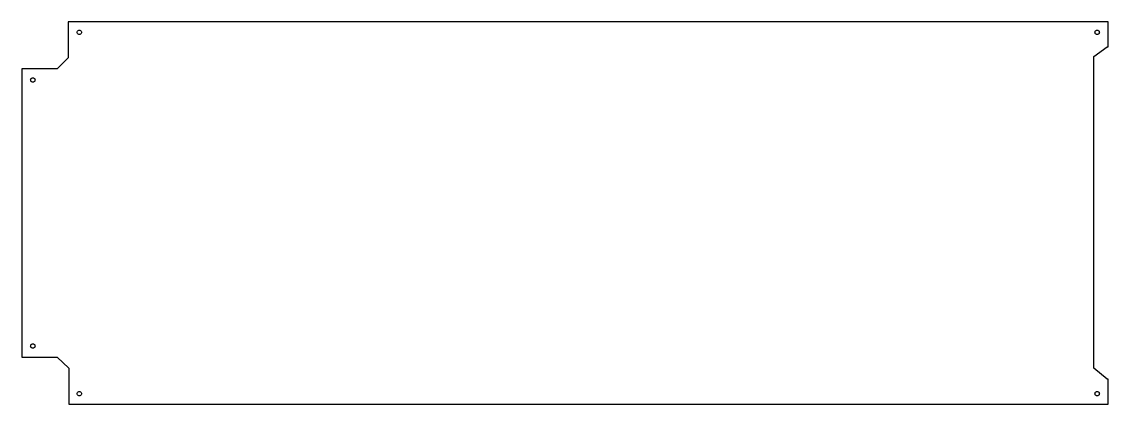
# Model space of a CAD drawing. Header units: metres. Extents: x 2395 to 3375, y 902 to 1247.
import ezdxf

# ---------------------------------------------------------------- set-up
doc = ezdxf.new("R2010")
doc.units = ezdxf.units.M

msp = doc.modelspace()

# ---------------------------------------------------------------- linework, layer by layer
at = {"layer": 'Layer0'}
for points in [[(3361.7, 934.51, 0), (3361.7, 1215.51, 0), (3373.7, 1224.51, 0), (3374.7, 1224.51, 0), (3374.7, 1247.01, 0), (2436.7, 1247.01, 0), (2436.7, 1214.51, 0), (2426.7, 1204.51, 0), (2394.7, 1204.51, 0), (2394.7, 944.51, 0), (2426.7, 944.51, 0), (2437.18, 934.52, 0), (2437.18, 902.01, 0), (3374.7, 902.01, 0), (3374.7, 924.51, 0), (3373.7, 924.51, 0), (3361.7, 934.51, 0)], [(2444.7, 1237.51, 0), (2444.76, 1238.03, 0), (2444.96, 1238.51, 0), (2445.28, 1238.92, 0), (2445.7, 1239.24, 0), (2446.18, 1239.44, 0), (2446.7, 1239.51, 0), (2447.21, 1239.44, 0), (2447.7, 1239.24, 0), (2448.11, 1238.92, 0), (2448.43, 1238.51, 0), (2448.63, 1238.03, 0), (2448.7, 1237.51, 0), (2448.63, 1236.99, 0), (2448.43, 1236.51, 0), (2448.11, 1236.09, 0), (2447.7, 1235.78, 0), (2447.21, 1235.58, 0), (2446.7, 1235.51, 0), (2446.18, 1235.58, 0), (2445.7, 1235.78, 0), (2445.28, 1236.09, 0), (2444.96, 1236.51, 0), (2444.76, 1236.99, 0), (2444.7, 1237.51, 0)], [(3362.76, 1238.03, 0), (3362.96, 1238.51, 0), (3363.28, 1238.92, 0), (3363.7, 1239.24, 0), (3364.18, 1239.44, 0), (3364.7, 1239.51, 0), (3365.21, 1239.44, 0), (3365.7, 1239.24, 0), (3366.11, 1238.92, 0), (3366.43, 1238.51, 0), (3366.63, 1238.03, 0), (3366.7, 1237.51, 0), (3366.63, 1236.99, 0), (3366.43, 1236.51, 0), (3366.11, 1236.09, 0), (3365.7, 1235.78, 0), (3365.21, 1235.58, 0), (3364.7, 1235.51, 0), (3364.18, 1235.58, 0), (3363.7, 1235.78, 0), (3363.28, 1236.09, 0), (3362.96, 1236.51, 0), (3362.76, 1236.99, 0), (3362.7, 1237.51, 0), (3362.76, 1238.03, 0)], [(2405.7, 1192.78, 0), (2405.21, 1192.58, 0), (2404.7, 1192.51, 0), (2404.18, 1192.58, 0), (2403.7, 1192.78, 0), (2403.28, 1193.09, 0), (2402.96, 1193.51, 0), (2402.76, 1193.99, 0), (2402.7, 1194.51, 0), (2402.76, 1195.03, 0), (2402.96, 1195.51, 0), (2403.28, 1195.92, 0), (2403.7, 1196.24, 0), (2404.18, 1196.44, 0), (2404.7, 1196.51, 0), (2405.21, 1196.44, 0), (2405.7, 1196.24, 0), (2406.11, 1195.92, 0), (2406.43, 1195.51, 0), (2406.63, 1195.03, 0), (2406.7, 1194.51, 0), (2406.63, 1193.99, 0), (2406.43, 1193.51, 0), (2406.11, 1193.09, 0), (2405.7, 1192.78, 0)], [(2406.63, 955.03, 0), (2406.7, 954.51, 0), (2406.63, 953.99, 0), (2406.43, 953.51, 0), (2406.11, 953.09, 0), (2405.7, 952.78, 0), (2405.21, 952.58, 0), (2404.7, 952.51, 0), (2404.18, 952.58, 0), (2403.7, 952.78, 0), (2403.28, 953.09, 0), (2402.96, 953.51, 0), (2402.76, 953.99, 0), (2402.7, 954.51, 0), (2402.76, 955.03, 0), (2402.96, 955.51, 0), (2403.28, 955.92, 0), (2403.7, 956.24, 0), (2404.18, 956.44, 0), (2404.7, 956.51, 0), (2405.21, 956.44, 0), (2405.7, 956.24, 0), (2406.11, 955.92, 0), (2406.43, 955.51, 0), (2406.63, 955.03, 0)], [(2448.63, 910.99, 0), (2448.43, 910.51, 0), (2448.11, 910.09, 0), (2447.7, 909.78, 0), (2447.21, 909.58, 0), (2446.7, 909.51, 0), (2446.18, 909.58, 0), (2445.7, 909.78, 0), (2445.28, 910.09, 0), (2444.96, 910.51, 0), (2444.76, 910.99, 0), (2444.7, 911.51, 0), (2444.76, 912.03, 0), (2444.96, 912.51, 0), (2445.28, 912.92, 0), (2445.7, 913.24, 0), (2446.18, 913.44, 0), (2446.7, 913.51, 0), (2447.21, 913.44, 0), (2447.7, 913.24, 0), (2448.11, 912.92, 0), (2448.43, 912.51, 0), (2448.63, 912.03, 0), (2448.7, 911.51, 0), (2448.63, 910.99, 0)], [(3364.18, 913.44, 0), (3364.7, 913.51, 0), (3365.21, 913.44, 0), (3365.7, 913.24, 0), (3366.11, 912.92, 0), (3366.43, 912.51, 0), (3366.63, 912.03, 0), (3366.7, 911.51, 0), (3366.63, 910.99, 0), (3366.43, 910.51, 0), (3366.11, 910.09, 0), (3365.7, 909.78, 0), (3365.21, 909.58, 0), (3364.7, 909.51, 0), (3364.18, 909.58, 0), (3363.7, 909.78, 0), (3363.28, 910.09, 0), (3362.96, 910.51, 0), (3362.76, 910.99, 0), (3362.7, 911.51, 0), (3362.76, 912.03, 0), (3362.96, 912.51, 0), (3363.28, 912.92, 0), (3363.7, 913.24, 0), (3364.18, 913.44, 0)]]:
    msp.add_polyline3d(points, dxfattribs=at)

doc.saveas('drawing.dxf')
